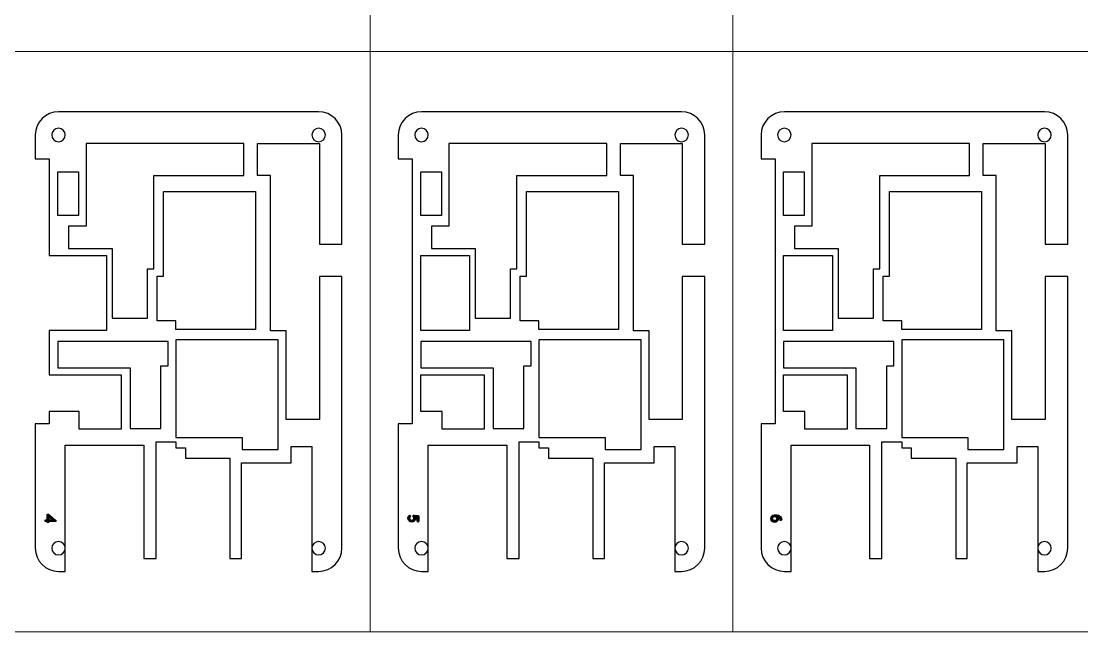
# Model space of a CAD drawing. Header units: millimetres. Extents: x -1309 to 1857, y -1546 to 39.
# Drawn here: x 331.2 to 559.5, y -515.6 to -384.1 of the extents above; entities that cross this region are included whole.
import ezdxf

# ---------------------------------------------------------------- set-up
doc = ezdxf.new("R2010")
doc.units = ezdxf.units.MM
doc.header["$LTSCALE"] = 0.5
doc.layers.get('0').update_dxf_attribs({"lineweight": 18})
doc.layers.add('Layer 1', color=7, linetype='Continuous')

msp = doc.modelspace()

# ---------------------------------------------------------------- hatches: boundary and pattern name
at = {"layer": 'Layer 1'}
h = msp.add_hatch(color=256, dxfattribs=at)
h.dxf.hatch_style = 2
edge = h.paths.add_edge_path()
edge.add_spline(control_points=[(336.71, -491.94), (336.71, -491.94), (336.71, -491.9), (336.71, -491.9), (336.71, -491.9), (336.45, -491.9), (336.45, -491.9), (336.35, -491.9), (336.27, -491.82), (336.27, -491.72), (336.27, -491.61), (336.35, -491.53), (336.45, -491.53), (336.45, -491.53), (336.71, -491.53), (336.71, -491.53), (336.71, -491.53), (336.71, -490.47), (336.71, -490.47), (336.71, -490.47), (336.71, -490.47), (336.71, -490.47), (336.71, -490.47), (336.71, -490.46), (336.71, -490.46), (336.71, -490.42), (336.72, -490.38), (336.75, -490.35), (336.82, -490.26), (336.93, -490.25), (337.01, -490.32), (337.01, -490.32), (338.57, -491.57), (338.57, -491.57), (338.57, -491.57), (338.57, -491.57), (338.58, -491.58), (338.58, -491.58), (338.58, -491.59), (338.59, -491.59), (338.59, -491.6), (338.6, -491.6), (338.6, -491.61), (338.6, -491.61), (338.61, -491.62), (338.61, -491.62), (338.61, -491.63), (338.62, -491.63), (338.62, -491.64), (338.62, -491.64), (338.63, -491.65), (338.63, -491.65), (338.63, -491.66), (338.63, -491.66), (338.64, -491.67), (338.64, -491.68), (338.64, -491.68), (338.64, -491.69), (338.64, -491.69), (338.64, -491.71), (338.64, -491.71), (338.64, -491.71), (338.64, -491.72), (338.64, -491.72), (338.64, -491.72), (338.64, -491.72), (338.64, -491.72), (338.64, -491.72), (338.64, -491.74), (338.64, -491.74), (338.64, -491.75), (338.64, -491.75), (338.64, -491.76), (338.63, -491.76), (338.63, -491.77), (338.63, -491.78), (338.63, -491.78), (338.62, -491.79), (338.62, -491.79), (338.62, -491.8), (338.61, -491.81), (338.61, -491.81), (338.61, -491.82), (338.6, -491.82), (338.6, -491.83), (338.6, -491.83), (338.6, -491.83), (338.6, -491.83), (338.6, -491.84), (338.59, -491.84), (338.59, -491.84), (338.58, -491.85), (338.58, -491.85), (338.58, -491.86), (338.57, -491.86), (338.57, -491.86), (338.56, -491.87), (338.56, -491.87), (338.56, -491.87), (338.55, -491.88), (338.54, -491.88), (338.54, -491.88), (338.53, -491.89), (338.53, -491.89), (338.52, -491.89), (338.51, -491.89), (338.51, -491.89), (338.5, -491.9), (338.5, -491.9), (338.49, -491.9), (338.49, -491.9), (338.48, -491.9), (338.47, -491.9), (338.47, -491.9), (338.46, -491.9), (338.46, -491.9), (338.45, -491.9), (338.45, -491.9), (338.45, -491.9), (337.08, -491.9), (337.08, -491.9), (337.08, -491.9), (337.08, -491.94), (337.08, -491.94), (337.08, -492.04), (337, -492.13), (336.9, -492.13), (336.79, -492.13), (336.71, -492.04), (336.71, -491.94)], knot_values=[0, 0, 0, 0, 1, 1, 1, 2, 2, 2, 3, 3, 3, 4, 4, 4, 5, 5, 5, 6, 6, 6, 7, 7, 7, 8, 8, 8, 9, 9, 9, 10, 10, 10, 11, 11, 11, 12, 12, 12, 13, 13, 13, 14, 14, 14, 15, 15, 15, 16, 16, 16, 17, 17, 17, 18, 18, 18, 19, 19, 19, 20, 20, 20, 21, 21, 21, 22, 22, 22, 23, 23, 23, 24, 24, 24, 25, 25, 25, 26, 26, 26, 27, 27, 27, 28, 28, 28, 29, 29, 29, 30, 30, 30, 31, 31, 31, 32, 32, 32, 33, 33, 33, 34, 34, 34, 35, 35, 35, 36, 36, 36, 37, 37, 37, 38, 38, 38, 39, 39, 39, 40, 40, 40, 41, 41, 41, 42, 42, 42, 43, 43, 43, 43], degree=3, periodic=0)
h.paths.add_polyline_path([(337.08, -491.53), (337.92, -491.53), (337.08, -490.86)])
h = msp.add_hatch(color=256, dxfattribs=at)
h.dxf.hatch_style = 2
edge = h.paths.add_edge_path()
edge.add_spline(control_points=[(414.39, -491.15), (414.39, -490.94), (414.47, -490.72), (414.64, -490.56), (414.71, -490.48), (414.83, -490.48), (414.91, -490.56), (414.99, -490.63), (414.99, -490.75), (414.91, -490.83), (414.82, -490.92), (414.78, -491.03), (414.78, -491.15), (414.78, -491.27), (414.82, -491.39), (414.91, -491.47), (415, -491.56), (415.12, -491.61), (415.23, -491.61), (415.35, -491.61), (415.47, -491.57), (415.56, -491.47), (415.65, -491.39), (415.69, -491.27), (415.69, -491.15), (415.69, -491.04), (415.65, -490.92), (415.56, -490.83), (415.48, -490.75), (415.48, -490.63), (415.56, -490.56), (415.57, -490.54), (415.59, -490.53), (415.6, -490.52), (415.61, -490.52), (415.61, -490.52), (415.61, -490.52), (415.62, -490.52), (415.63, -490.51), (415.63, -490.51), (415.64, -490.51), (415.65, -490.51), (415.65, -490.51), (415.66, -490.51), (415.66, -490.5), (415.66, -490.5), (415.68, -490.5), (415.7, -490.5), (415.72, -490.5), (415.72, -490.5), (416.59, -490.6), (416.59, -490.6), (416.65, -490.61), (416.7, -490.65), (416.73, -490.69), (416.73, -490.7), (416.73, -490.7), (416.74, -490.7), (416.74, -490.71), (416.74, -490.71), (416.74, -490.71), (416.76, -490.74), (416.76, -490.77), (416.76, -490.8), (416.76, -490.8), (416.76, -491.8), (416.76, -491.8), (416.76, -491.91), (416.68, -491.99), (416.57, -491.99), (416.47, -491.99), (416.38, -491.91), (416.38, -491.8), (416.38, -491.8), (416.38, -490.97), (416.38, -490.97), (416.38, -490.97), (416.05, -490.93), (416.05, -490.93), (416.07, -491), (416.08, -491.08), (416.08, -491.15), (416.08, -491.37), (415.99, -491.58), (415.83, -491.75), (415.67, -491.91), (415.45, -491.99), (415.23, -491.99), (415.02, -491.99), (414.8, -491.91), (414.64, -491.75), (414.47, -491.58), (414.39, -491.37), (414.39, -491.15), (414.39, -491.15), (414.39, -491.15), (414.39, -491.15)], knot_values=[0, 0, 0, 0, 1, 1, 1, 2, 2, 2, 3, 3, 3, 4, 4, 4, 5, 5, 5, 6, 6, 6, 7, 7, 7, 8, 8, 8, 9, 9, 9, 10, 10, 10, 11, 11, 11, 12, 12, 12, 13, 13, 13, 14, 14, 14, 15, 15, 15, 16, 16, 16, 17, 17, 17, 18, 18, 18, 19, 19, 19, 20, 20, 20, 21, 21, 21, 22, 22, 22, 23, 23, 23, 24, 24, 24, 25, 25, 25, 26, 26, 26, 27, 27, 27, 28, 28, 28, 29, 29, 29, 30, 30, 30, 31, 31, 31, 32, 32, 32, 32], degree=3, periodic=0)
h = msp.add_hatch(color=256, dxfattribs=at)
h.dxf.hatch_style = 2
edge = h.paths.add_edge_path()
edge.add_spline(control_points=[(493.25, -490.43), (493.26, -490.43), (493.26, -490.43), (493.26, -490.43), (493.33, -490.42), (493.39, -490.42), (493.45, -490.42), (493.68, -490.42), (493.92, -490.45), (494.15, -490.54), (494.37, -490.62), (494.59, -490.76), (494.73, -490.98), (494.82, -491.12), (494.88, -491.29), (494.89, -491.49), (494.89, -491.59), (494.81, -491.67), (494.71, -491.68), (494.6, -491.68), (494.52, -491.6), (494.51, -491.5), (494.51, -491.37), (494.47, -491.27), (494.42, -491.18), (494.36, -491.1), (494.28, -491.02), (494.18, -490.97), (494.15, -490.95), (494.12, -490.94), (494.09, -490.92), (494.13, -491.02), (494.16, -491.13), (494.16, -491.25), (494.16, -491.7), (493.79, -492.07), (493.34, -492.07), (492.89, -492.07), (492.52, -491.7), (492.52, -491.25), (492.52, -490.82), (492.84, -490.47), (493.25, -490.43)], knot_values=[0, 0, 0, 0, 1, 1, 1, 2, 2, 2, 3, 3, 3, 4, 4, 4, 5, 5, 5, 6, 6, 6, 7, 7, 7, 8, 8, 8, 9, 9, 9, 10, 10, 10, 11, 11, 11, 12, 12, 12, 13, 13, 13, 14, 14, 14, 14], degree=3, periodic=0)
edge = h.paths.add_edge_path()
edge.add_spline(control_points=[(493.79, -491.25), (493.79, -491), (493.58, -490.8), (493.34, -490.8), (493.09, -490.8), (492.9, -491), (492.9, -491.25), (492.9, -491.49), (493.09, -491.69), (493.34, -491.69), (493.58, -491.69), (493.79, -491.49), (493.79, -491.25)], knot_values=[0, 0, 0, 0, 1, 1, 1, 2, 2, 2, 3, 3, 3, 4, 4, 4, 4], degree=3, periodic=0)

# ---------------------------------------------------------------- linework, layer by layer
for p, q in [((406.25, 0), (406.25, -515.62)), ((484.38, 0), (484.38, -515.62)), ((0, -390.62), (718.75, -390.62)), ((0, -515.62), (718.75, -515.62))]:
    msp.add_line(p, q)
for p, q in [((379.07, -410.48), (345.11, -410.48)), ((345.11, -410.48), (345.11, -428.27)), ((379.07, -417.38), (379.07, -410.48)), ((457.2, -410.48), (423.24, -410.48)), ((423.24, -410.48), (423.24, -428.27)), ((457.2, -417.38), (457.2, -410.48)), ((535.32, -410.48), (501.36, -410.48)), ((501.36, -410.48), (501.36, -428.27)), ((535.32, -417.38), (535.32, -410.48)), ((339.05, -416.59), (343.48, -416.59)), ((339.05, -426), (339.05, -416.59)), ((343.48, -416.59), (343.48, -426)), ((359.73, -437.47), (359.73, -417.38)), ((359.73, -417.38), (379.07, -417.38)), ((417.17, -416.59), (421.61, -416.59)), ((417.17, -426), (417.17, -416.59)), ((421.61, -416.59), (421.61, -426)), ((437.85, -437.47), (437.85, -417.38)), ((437.85, -417.38), (457.2, -417.38)), ((495.29, -416.59), (499.73, -416.59)), ((495.29, -426), (495.29, -416.59)), ((499.73, -416.59), (499.73, -426)), ((515.98, -437.47), (515.98, -417.38)), ((515.98, -417.38), (535.32, -417.38)), ((361.79, -439.05), (361.79, -420.79)), ((361.79, -420.79), (381.62, -420.79)), ((381.62, -420.79), (381.62, -450.51)), ((439.92, -439.05), (439.92, -420.79)), ((439.92, -420.79), (459.75, -420.79)), ((459.75, -420.79), (459.75, -450.51)), ((518.04, -439.05), (518.04, -420.79)), ((518.04, -420.79), (537.87, -420.79)), ((537.87, -420.79), (537.87, -450.51)), ((343.48, -426), (339.05, -426)), ((421.61, -426), (417.17, -426)), ((499.73, -426), (495.29, -426)), ((345.11, -428.27), (341.35, -428.27)), ((341.35, -428.27), (341.35, -433.08)), ((423.24, -428.27), (419.47, -428.27)), ((419.47, -428.27), (419.47, -433.08)), ((501.36, -428.27), (497.6, -428.27)), ((497.6, -428.27), (497.6, -433.08)), ((341.35, -433.08), (350.74, -433.08)), ((350.74, -433.08), (350.74, -448.06)), ((419.47, -433.08), (428.86, -433.08)), ((428.86, -433.08), (428.86, -448.06)), ((497.6, -433.08), (506.99, -433.08)), ((506.99, -433.08), (506.99, -448.06)), ((417.17, -434.59), (427.67, -434.59)), ((417.17, -450.75), (417.17, -434.59)), ((427.67, -434.59), (427.67, -450.75)), ((495.29, -434.59), (505.8, -434.59)), ((495.29, -450.75), (495.29, -434.59)), ((505.8, -434.59), (505.8, -450.75)), ((358.35, -437.47), (359.73, -437.47)), ((358.35, -448.06), (358.35, -437.47)), ((436.47, -437.47), (437.85, -437.47)), ((436.47, -448.06), (436.47, -437.47)), ((514.6, -437.47), (515.98, -437.47)), ((514.6, -448.06), (514.6, -437.47)), ((360.43, -448.62), (360.43, -439.05)), ((360.43, -439.05), (361.79, -439.05)), ((438.55, -448.62), (438.55, -439.05)), ((438.55, -439.05), (439.92, -439.05)), ((516.68, -448.62), (516.68, -439.05)), ((516.68, -439.05), (518.04, -439.05)), ((350.74, -448.06), (358.35, -448.06)), ((364.46, -448.62), (360.43, -448.62)), ((364.46, -450.51), (364.46, -448.62)), ((428.86, -448.06), (436.47, -448.06)), ((442.59, -448.62), (438.55, -448.62)), ((442.59, -450.51), (442.59, -448.62)), ((506.99, -448.06), (514.6, -448.06)), ((520.71, -448.62), (516.68, -448.62)), ((520.71, -450.51), (520.71, -448.62)), ((381.62, -450.51), (364.46, -450.51)), ((427.67, -450.75), (417.17, -450.75)), ((459.75, -450.51), (442.59, -450.51)), ((505.8, -450.75), (495.29, -450.75)), ((537.87, -450.51), (520.71, -450.51)), ((362.79, -453.13), (339.05, -453.13)), ((339.05, -453.13), (339.05, -458.77)), ((362.79, -458.33), (362.79, -453.13)), ((386.47, -452.74), (364.46, -452.74)), ((364.46, -452.74), (364.46, -473.77)), ((386.47, -476.4), (386.47, -452.74)), ((440.91, -453.13), (417.17, -453.13)), ((417.17, -453.13), (417.17, -458.77)), ((440.91, -458.33), (440.91, -453.13)), ((464.59, -452.74), (442.59, -452.74)), ((442.59, -452.74), (442.59, -473.77)), ((464.59, -476.4), (464.59, -452.74)), ((519.04, -453.13), (495.29, -453.13)), ((495.29, -453.13), (495.29, -458.77)), ((519.04, -458.33), (519.04, -453.13)), ((542.72, -452.74), (520.71, -452.74)), ((520.71, -452.74), (520.71, -473.77)), ((542.72, -476.4), (542.72, -452.74)), ((339.05, -458.77), (354.61, -458.77)), ((354.61, -458.77), (354.61, -471.82)), ((361.22, -458.33), (362.79, -458.33)), ((361.22, -471.82), (361.22, -458.33)), ((417.17, -458.77), (432.74, -458.77)), ((432.74, -458.77), (432.74, -471.82)), ((439.35, -458.33), (440.91, -458.33)), ((439.35, -471.82), (439.35, -458.33)), ((495.29, -458.77), (510.86, -458.77)), ((510.86, -458.77), (510.86, -471.82)), ((517.47, -458.33), (519.04, -458.33)), ((517.47, -471.82), (517.47, -458.33)), ((417.17, -468.21), (417.17, -460.27)), ((417.17, -460.27), (430.83, -460.27)), ((430.83, -460.27), (430.83, -472.02)), ((495.29, -468.21), (495.29, -460.27)), ((495.29, -460.27), (508.96, -460.27)), ((508.96, -460.27), (508.96, -472.02)), ((421.75, -468.21), (417.17, -468.21)), ((421.75, -472.02), (421.75, -468.21)), ((499.88, -468.21), (495.29, -468.21)), ((499.88, -472.02), (499.88, -468.21)), ((354.61, -471.82), (361.22, -471.82)), ((430.83, -472.02), (421.75, -472.02)), ((432.74, -471.82), (439.35, -471.82)), ((508.96, -472.02), (499.88, -472.02)), ((510.86, -471.82), (517.47, -471.82)), ((364.46, -473.77), (378.72, -473.77)), ((378.72, -473.77), (378.72, -476.4)), ((442.59, -473.77), (456.85, -473.77)), ((456.85, -473.77), (456.85, -476.4)), ((520.71, -473.77), (534.97, -473.77)), ((534.97, -473.77), (534.97, -476.4)), ((378.72, -476.4), (386.47, -476.4)), ((456.85, -476.4), (464.59, -476.4)), ((534.97, -476.4), (542.72, -476.4)), ((337.92, -491.53), (337.08, -490.86)), ((337.08, -490.86), (337.08, -491.53)), ((337.08, -491.53), (337.92, -491.53))]:
    msp.add_line(p, q, dxfattribs=at)
for points in [[(339.19, -403.63), (336.44, -403.63), (334.19, -405.88), (334.19, -408.63)], [(395.19, -403.63), (395.19, -403.63), (339.19, -403.63), (339.19, -403.63)], [(400.18, -408.63), (400.18, -405.88), (397.94, -403.63), (395.19, -403.63)], [(417.32, -403.63), (414.57, -403.63), (412.32, -405.88), (412.32, -408.63)], [(473.32, -403.63), (473.32, -403.63), (417.32, -403.63), (417.32, -403.63)], [(478.31, -408.63), (478.31, -405.88), (476.07, -403.63), (473.32, -403.63)], [(495.44, -403.63), (492.69, -403.63), (490.44, -405.88), (490.44, -408.63)], [(551.44, -403.63), (551.44, -403.63), (495.44, -403.63), (495.44, -403.63)], [(556.43, -408.63), (556.43, -405.88), (554.19, -403.63), (551.44, -403.63)], [(334.19, -408.63), (334.19, -408.63), (334.19, -413.8), (334.19, -413.8)], [(400.18, -432.12), (400.18, -432.12), (400.18, -408.63), (400.18, -408.63)], [(412.32, -408.63), (412.32, -408.63), (412.32, -413.8), (412.32, -413.8)], [(478.31, -432.12), (478.31, -432.12), (478.31, -408.63), (478.31, -408.63)], [(490.44, -408.63), (490.44, -408.63), (490.44, -413.79), (490.44, -413.79)], [(556.43, -432.12), (556.43, -432.12), (556.43, -408.63), (556.43, -408.63)], [(382.01, -417.38), (382.01, -417.38), (382.01, -410.48), (382.01, -410.48)], [(382.01, -410.48), (382.01, -410.48), (395.34, -410.48), (395.34, -410.48)], [(395.34, -410.48), (395.34, -410.48), (395.34, -432.12), (395.34, -432.12)], [(460.14, -417.38), (460.14, -417.38), (460.14, -410.48), (460.14, -410.48)], [(460.14, -410.48), (460.14, -410.48), (473.46, -410.48), (473.46, -410.48)], [(473.46, -410.48), (473.46, -410.48), (473.46, -432.12), (473.46, -432.12)], [(538.26, -417.38), (538.26, -417.38), (538.26, -410.48), (538.26, -410.48)], [(538.26, -410.48), (538.26, -410.48), (551.59, -410.48), (551.59, -410.48)], [(551.59, -410.48), (551.59, -410.48), (551.59, -432.12), (551.59, -432.12)], [(334.19, -413.8), (334.19, -413.8), (337.2, -413.8), (337.2, -413.8)], [(337.2, -413.8), (337.2, -413.8), (337.2, -434.59), (337.2, -434.59)], [(412.32, -413.8), (412.32, -413.8), (415.32, -413.8), (415.32, -413.8)], [(415.32, -413.8), (415.32, -413.8), (415.32, -470.82), (415.32, -470.82)], [(490.44, -413.79), (490.44, -413.79), (493.45, -413.8), (493.45, -413.8)], [(493.45, -413.8), (493.45, -413.8), (493.45, -470.82), (493.45, -470.82)], [(384.8, -417.38), (384.8, -417.38), (382.01, -417.38), (382.01, -417.38)], [(384.8, -450.81), (384.8, -450.81), (384.8, -417.38), (384.8, -417.38)], [(462.93, -417.38), (462.93, -417.38), (460.14, -417.38), (460.14, -417.38)], [(462.93, -450.81), (462.93, -450.81), (462.93, -417.38), (462.93, -417.38)], [(541.05, -417.38), (541.05, -417.38), (538.26, -417.38), (538.26, -417.38)], [(541.05, -450.81), (541.05, -450.81), (541.05, -417.38), (541.05, -417.38)], [(395.34, -432.12), (395.34, -432.12), (400.18, -432.12), (400.18, -432.12)], [(473.46, -432.12), (473.46, -432.12), (478.31, -432.12), (478.31, -432.12)], [(551.59, -432.12), (551.59, -432.12), (556.43, -432.12), (556.43, -432.12)], [(337.2, -434.59), (337.2, -434.59), (349.55, -434.59), (349.55, -434.59)], [(349.55, -434.59), (349.55, -434.59), (349.55, -450.75), (349.55, -450.75)], [(400.18, -439.12), (400.18, -439.12), (395.34, -439.12), (395.34, -439.12)], [(395.34, -439.12), (395.34, -439.12), (395.34, -469.91), (395.34, -469.91)], [(400.18, -497.63), (400.18, -497.63), (400.18, -439.12), (400.18, -439.12)], [(478.31, -439.12), (478.31, -439.12), (473.46, -439.12), (473.46, -439.12)], [(473.46, -439.12), (473.46, -439.12), (473.46, -469.91), (473.46, -469.91)], [(478.31, -497.63), (478.31, -497.63), (478.31, -439.12), (478.31, -439.12)], [(556.43, -439.12), (556.43, -439.12), (551.59, -439.12), (551.59, -439.12)], [(551.59, -439.12), (551.59, -439.12), (551.59, -469.91), (551.59, -469.91)], [(556.43, -497.63), (556.43, -497.63), (556.43, -439.12), (556.43, -439.12)], [(349.55, -450.75), (349.55, -450.75), (337.2, -450.75), (337.2, -450.75)], [(337.2, -450.75), (337.2, -450.75), (337.2, -460.27), (337.2, -460.27)], [(388.18, -450.81), (388.18, -450.81), (384.8, -450.81), (384.8, -450.81)], [(388.18, -469.91), (388.18, -469.91), (388.18, -450.81), (388.18, -450.81)], [(466.31, -450.81), (466.31, -450.81), (462.93, -450.81), (462.93, -450.81)], [(466.31, -469.91), (466.31, -469.91), (466.31, -450.81), (466.31, -450.81)], [(544.43, -450.81), (544.43, -450.81), (541.05, -450.81), (541.05, -450.81)], [(544.43, -469.91), (544.43, -469.91), (544.43, -450.81), (544.43, -450.81)], [(337.2, -460.27), (337.2, -460.27), (352.71, -460.27), (352.71, -460.27)], [(352.71, -460.27), (352.71, -460.27), (352.71, -472.02), (352.71, -472.02)], [(343.63, -468.21), (343.63, -468.21), (337.2, -468.21), (337.2, -468.21)], [(337.2, -468.21), (337.2, -468.21), (337.2, -470.82), (337.2, -470.82)], [(343.63, -472.02), (343.63, -472.02), (343.63, -468.21), (343.63, -468.21)], [(395.34, -469.91), (395.34, -469.91), (388.18, -469.91), (388.18, -469.91)], [(473.46, -469.91), (473.46, -469.91), (466.31, -469.91), (466.31, -469.91)], [(551.59, -469.91), (551.59, -469.91), (544.43, -469.91), (544.43, -469.91)], [(337.2, -470.82), (337.2, -470.82), (334.19, -470.82), (334.19, -470.82)], [(334.19, -470.82), (334.19, -470.82), (334.19, -497.63), (334.19, -497.63)], [(352.71, -472.02), (352.71, -472.02), (343.63, -472.02), (343.63, -472.02)], [(415.32, -470.82), (415.32, -470.82), (412.32, -470.82), (412.32, -470.82)], [(412.32, -470.82), (412.32, -470.82), (412.32, -497.63), (412.32, -497.63)], [(493.45, -470.82), (493.45, -470.82), (490.44, -470.82), (490.44, -470.82)], [(490.44, -470.82), (490.44, -470.82), (490.44, -497.63), (490.44, -497.63)], [(360.2, -499.81), (360.2, -499.81), (360.2, -474.71), (360.2, -474.71)], [(360.2, -474.71), (360.2, -474.71), (364.46, -474.71), (364.46, -474.71)], [(364.46, -474.71), (364.46, -474.71), (364.46, -475.98), (364.46, -475.98)], [(438.32, -499.81), (438.32, -499.81), (438.32, -474.71), (438.32, -474.71)], [(438.32, -474.71), (438.32, -474.71), (442.59, -474.71), (442.59, -474.71)], [(442.59, -474.71), (442.59, -474.71), (442.59, -475.98), (442.59, -475.98)], [(516.44, -499.81), (516.44, -499.81), (516.44, -474.71), (516.44, -474.71)], [(516.44, -474.71), (516.44, -474.71), (520.71, -474.71), (520.71, -474.71)], [(520.71, -474.71), (520.71, -474.71), (520.71, -475.98), (520.71, -475.98)], [(340.64, -502.63), (340.64, -502.63), (340.64, -475.42), (340.64, -475.42)], [(340.64, -475.42), (340.64, -475.42), (357.55, -475.42), (357.55, -475.42)], [(357.55, -475.42), (357.55, -475.42), (357.55, -499.81), (357.55, -499.81)], [(364.46, -475.98), (364.46, -475.98), (366.51, -475.98), (366.51, -475.98)], [(366.51, -475.98), (366.51, -475.98), (366.51, -478.24), (366.51, -478.24)], [(389.28, -479.24), (389.28, -479.24), (389.28, -475.7), (389.28, -475.7)], [(389.28, -475.7), (389.28, -475.7), (393.74, -475.7), (393.74, -475.7)], [(393.74, -475.7), (393.74, -475.7), (393.75, -502.63), (393.75, -502.63)], [(418.76, -502.63), (418.76, -502.63), (418.76, -475.42), (418.76, -475.42)], [(418.76, -475.42), (418.76, -475.42), (435.68, -475.42), (435.68, -475.42)], [(435.68, -475.42), (435.68, -475.42), (435.68, -499.81), (435.68, -499.81)], [(442.59, -475.98), (442.59, -475.98), (444.64, -475.98), (444.64, -475.98)], [(444.64, -475.98), (444.64, -475.98), (444.64, -478.24), (444.64, -478.24)], [(467.4, -479.24), (467.4, -479.24), (467.4, -475.7), (467.4, -475.7)], [(467.4, -475.7), (467.4, -475.7), (471.87, -475.7), (471.87, -475.7)], [(471.87, -475.7), (471.87, -475.7), (471.87, -502.63), (471.87, -502.63)], [(496.89, -502.63), (496.89, -502.63), (496.89, -475.42), (496.89, -475.42)], [(496.89, -475.42), (496.89, -475.42), (513.8, -475.42), (513.8, -475.42)], [(513.8, -475.42), (513.8, -475.42), (513.8, -499.81), (513.8, -499.81)], [(520.71, -475.98), (520.71, -475.98), (522.76, -475.98), (522.76, -475.98)], [(522.76, -475.98), (522.76, -475.98), (522.76, -478.24), (522.76, -478.24)], [(545.53, -479.24), (545.53, -479.24), (545.53, -475.7), (545.53, -475.7)], [(545.53, -475.7), (545.53, -475.7), (549.99, -475.7), (549.99, -475.7)], [(549.99, -475.7), (549.99, -475.7), (550, -502.63), (550, -502.63)], [(366.51, -478.24), (366.51, -478.24), (376.07, -478.24), (376.07, -478.24)], [(376.07, -478.24), (376.07, -478.24), (376.07, -499.81), (376.07, -499.81)], [(378.57, -499.81), (378.57, -499.81), (378.57, -479.24), (378.57, -479.24)], [(378.57, -479.24), (378.57, -479.24), (389.28, -479.24), (389.28, -479.24)], [(444.64, -478.24), (444.64, -478.24), (454.19, -478.24), (454.19, -478.24)], [(454.19, -478.24), (454.19, -478.24), (454.19, -499.81), (454.19, -499.81)], [(456.7, -499.81), (456.7, -499.81), (456.7, -479.24), (456.7, -479.24)], [(456.7, -479.24), (456.7, -479.24), (467.4, -479.24), (467.4, -479.24)], [(522.76, -478.24), (522.76, -478.24), (532.32, -478.24), (532.32, -478.24)], [(532.32, -478.24), (532.32, -478.24), (532.32, -499.81), (532.32, -499.81)], [(534.82, -499.81), (534.82, -499.81), (534.82, -479.24), (534.82, -479.24)], [(534.82, -479.24), (534.82, -479.24), (545.53, -479.24), (545.53, -479.24)], [(336.71, -490.46), (336.71, -490.42), (336.72, -490.38), (336.75, -490.35)], [(336.71, -490.47), (336.71, -490.47), (336.71, -490.46), (336.71, -490.46)], [(336.71, -491.53), (336.71, -491.53), (336.71, -490.47), (336.71, -490.47)], [(336.71, -490.47), (336.71, -490.47), (336.71, -490.47), (336.71, -490.47)], [(336.75, -490.35), (336.82, -490.26), (336.93, -490.25), (337.01, -490.32)], [(337.01, -490.32), (337.01, -490.32), (338.57, -491.57), (338.57, -491.57)], [(414.39, -491.15), (414.39, -490.94), (414.47, -490.72), (414.64, -490.56)], [(414.64, -490.56), (414.71, -490.48), (414.83, -490.48), (414.91, -490.56)], [(414.91, -490.56), (414.99, -490.63), (414.99, -490.75), (414.91, -490.83)], [(415.56, -490.83), (415.48, -490.75), (415.48, -490.63), (415.56, -490.56)], [(415.56, -490.56), (415.57, -490.54), (415.59, -490.53), (415.6, -490.52)], [(415.6, -490.52), (415.61, -490.52), (415.61, -490.52), (415.61, -490.52)], [(415.61, -490.52), (415.62, -490.52), (415.63, -490.51), (415.63, -490.51)], [(415.66, -490.5), (415.68, -490.5), (415.7, -490.5), (415.72, -490.5)], [(415.72, -490.5), (415.72, -490.5), (416.59, -490.6), (416.59, -490.6)], [(416.59, -490.6), (416.65, -490.61), (416.7, -490.65), (416.73, -490.69)], [(416.73, -490.69), (416.73, -490.7), (416.73, -490.7), (416.74, -490.7)], [(416.74, -490.7), (416.74, -490.71), (416.74, -490.71), (416.74, -490.71)], [(416.74, -490.71), (416.76, -490.74), (416.76, -490.77), (416.76, -490.8)], [(416.76, -490.8), (416.76, -490.8), (416.76, -491.8), (416.76, -491.8)], [(493.25, -490.43), (493.26, -490.43), (493.26, -490.43), (493.26, -490.43)], [(494.15, -490.54), (494.37, -490.62), (494.59, -490.76), (494.73, -490.98)], [(336.45, -491.53), (336.45, -491.53), (336.71, -491.53), (336.71, -491.53)], [(336.71, -491.9), (336.71, -491.9), (336.45, -491.9), (336.45, -491.9)], [(336.71, -491.94), (336.71, -491.94), (336.71, -491.9), (336.71, -491.9)], [(338.45, -491.9), (338.45, -491.9), (337.08, -491.9), (337.08, -491.9)], [(337.08, -491.9), (337.08, -491.9), (337.08, -491.94), (337.08, -491.94)], [(338.46, -491.9), (338.46, -491.9), (338.45, -491.9), (338.45, -491.9)], [(338.51, -491.89), (338.51, -491.89), (338.5, -491.9), (338.5, -491.9)], [(338.53, -491.89), (338.53, -491.89), (338.52, -491.89), (338.51, -491.89)], [(338.55, -491.88), (338.54, -491.88), (338.54, -491.88), (338.53, -491.89)], [(338.56, -491.87), (338.56, -491.87), (338.56, -491.87), (338.55, -491.88)], [(338.58, -491.86), (338.57, -491.86), (338.57, -491.86), (338.56, -491.87)], [(338.57, -491.57), (338.57, -491.57), (338.57, -491.57), (338.58, -491.58)], [(338.58, -491.58), (338.58, -491.58), (338.58, -491.59), (338.59, -491.59)], [(338.59, -491.84), (338.58, -491.85), (338.58, -491.85), (338.58, -491.86)], [(338.59, -491.59), (338.59, -491.6), (338.6, -491.6), (338.6, -491.61)], [(338.6, -491.83), (338.6, -491.84), (338.59, -491.84), (338.59, -491.84)], [(338.6, -491.61), (338.6, -491.61), (338.61, -491.62), (338.61, -491.62)], [(338.61, -491.81), (338.61, -491.82), (338.6, -491.82), (338.6, -491.83)], [(338.6, -491.83), (338.6, -491.83), (338.6, -491.83), (338.6, -491.83)], [(338.61, -491.62), (338.61, -491.63), (338.62, -491.63), (338.62, -491.64)], [(338.62, -491.79), (338.62, -491.8), (338.61, -491.81), (338.61, -491.81)], [(338.62, -491.64), (338.62, -491.64), (338.63, -491.65), (338.63, -491.65)], [(338.63, -491.78), (338.63, -491.78), (338.62, -491.79), (338.62, -491.79)], [(338.63, -491.65), (338.63, -491.66), (338.63, -491.66), (338.64, -491.67)], [(338.64, -491.76), (338.63, -491.76), (338.63, -491.77), (338.63, -491.78)], [(338.64, -491.67), (338.64, -491.68), (338.64, -491.68), (338.64, -491.69)], [(338.64, -491.69), (338.64, -491.69), (338.64, -491.71), (338.64, -491.71)], [(338.64, -491.71), (338.64, -491.71), (338.64, -491.72), (338.64, -491.72)], [(338.64, -491.72), (338.64, -491.72), (338.64, -491.72), (338.64, -491.72)], [(338.64, -491.72), (338.64, -491.72), (338.64, -491.74), (338.64, -491.74)], [(338.64, -491.74), (338.64, -491.75), (338.64, -491.75), (338.64, -491.76)], [(414.64, -491.75), (414.47, -491.58), (414.39, -491.37), (414.39, -491.15)], [(414.39, -491.15), (414.39, -491.15), (414.39, -491.15), (414.39, -491.15)], [(416.38, -490.97), (416.38, -490.97), (416.05, -490.93), (416.05, -490.93)], [(416.38, -491.8), (416.38, -491.8), (416.38, -490.97), (416.38, -490.97)], [(494.18, -490.97), (494.15, -490.95), (494.12, -490.94), (494.09, -490.92)], [(494.42, -491.18), (494.36, -491.1), (494.28, -491.02), (494.18, -490.97)], [(494.51, -491.5), (494.51, -491.37), (494.47, -491.27), (494.42, -491.18)], [(494.71, -491.68), (494.6, -491.68), (494.52, -491.6), (494.51, -491.5)], [(494.89, -491.49), (494.89, -491.59), (494.81, -491.67), (494.71, -491.68)], [(494.73, -490.98), (494.82, -491.12), (494.88, -491.29), (494.89, -491.49)], [(334.19, -497.63), (334.19, -500.38), (336.44, -502.63), (339.19, -502.63)], [(395.19, -502.63), (397.94, -502.63), (400.18, -500.38), (400.18, -497.63)], [(412.32, -497.63), (412.32, -500.38), (414.57, -502.63), (417.32, -502.63)], [(473.32, -502.63), (476.07, -502.63), (478.31, -500.38), (478.31, -497.63)], [(490.44, -497.63), (490.44, -500.38), (492.69, -502.63), (495.44, -502.63)], [(551.44, -502.63), (554.19, -502.63), (556.43, -500.38), (556.43, -497.63)], [(357.55, -499.81), (357.55, -499.81), (360.2, -499.81), (360.2, -499.81)], [(376.07, -499.81), (376.07, -499.81), (378.57, -499.81), (378.57, -499.81)], [(435.68, -499.81), (435.68, -499.81), (438.32, -499.81), (438.32, -499.81)], [(454.19, -499.81), (454.19, -499.81), (456.7, -499.81), (456.7, -499.81)], [(513.8, -499.81), (513.8, -499.81), (516.44, -499.81), (516.44, -499.81)], [(532.32, -499.81), (532.32, -499.81), (534.82, -499.81), (534.82, -499.81)], [(339.19, -502.63), (339.19, -502.63), (340.64, -502.63), (340.64, -502.63)], [(393.75, -502.63), (393.75, -502.63), (395.19, -502.63), (395.19, -502.63)], [(417.32, -502.63), (417.32, -502.63), (418.76, -502.63), (418.76, -502.63)], [(471.87, -502.63), (471.87, -502.63), (473.32, -502.63), (473.32, -502.63)], [(495.44, -502.63), (495.44, -502.63), (496.89, -502.63), (496.89, -502.63)], [(550, -502.63), (550, -502.63), (551.44, -502.63), (551.44, -502.63)]]:
    msp.add_open_spline(points, degree=3, dxfattribs=at)
for points, knots in [([(337.74, -408.63), (337.74, -407.83), (338.39, -407.18), (339.19, -407.18), (339.99, -407.18), (340.64, -407.83), (340.64, -408.63), (340.64, -409.43), (339.99, -410.08), (339.19, -410.08), (338.39, -410.08), (337.74, -409.43), (337.74, -408.63)], [0, 0, 0, 0, 1, 1, 1, 2, 2, 2, 3, 3, 3, 4, 4, 4, 4]), ([(396.64, -408.63), (396.64, -409.43), (395.99, -410.08), (395.19, -410.08), (394.39, -410.08), (393.74, -409.43), (393.74, -408.63), (393.74, -407.83), (394.39, -407.18), (395.19, -407.18), (395.99, -407.18), (396.64, -407.83), (396.64, -408.63)], [0, 0, 0, 0, 1, 1, 1, 2, 2, 2, 3, 3, 3, 4, 4, 4, 4]), ([(415.87, -408.63), (415.87, -407.83), (416.52, -407.18), (417.32, -407.18), (418.12, -407.18), (418.77, -407.83), (418.77, -408.63), (418.77, -409.43), (418.12, -410.08), (417.32, -410.08), (416.51, -410.08), (415.87, -409.43), (415.87, -408.63)], [0, 0, 0, 0, 1, 1, 1, 2, 2, 2, 3, 3, 3, 4, 4, 4, 4]), ([(474.77, -408.63), (474.77, -409.43), (474.12, -410.08), (473.32, -410.08), (472.52, -410.08), (471.87, -409.43), (471.87, -408.63), (471.87, -407.83), (472.52, -407.18), (473.32, -407.18), (474.12, -407.18), (474.77, -407.83), (474.77, -408.63)], [0, 0, 0, 0, 1, 1, 1, 2, 2, 2, 3, 3, 3, 4, 4, 4, 4]), ([(493.99, -408.63), (493.99, -407.83), (494.64, -407.18), (495.44, -407.18), (496.24, -407.18), (496.89, -407.83), (496.89, -408.63), (496.89, -409.43), (496.24, -410.08), (495.44, -410.08), (494.64, -410.08), (493.99, -409.43), (493.99, -408.63)], [0, 0, 0, 0, 1, 1, 1, 2, 2, 2, 3, 3, 3, 4, 4, 4, 4]), ([(552.89, -408.63), (552.89, -409.43), (552.24, -410.08), (551.44, -410.08), (550.64, -410.08), (549.99, -409.43), (549.99, -408.63), (549.99, -407.83), (550.64, -407.18), (551.44, -407.18), (552.24, -407.18), (552.89, -407.83), (552.89, -408.63)], [0, 0, 0, 0, 1, 1, 1, 2, 2, 2, 3, 3, 3, 4, 4, 4, 4]), ([(414.91, -490.83), (414.82, -490.92), (414.78, -491.03), (414.78, -491.15), (414.78, -491.27), (414.82, -491.39), (414.91, -491.47)], [3, 3, 3, 3, 4, 4, 4, 5, 5, 5, 5]), ([(415.56, -491.47), (415.65, -491.39), (415.69, -491.27), (415.69, -491.15), (415.69, -491.04), (415.65, -490.92), (415.56, -490.83)], [7, 7, 7, 7, 8, 8, 8, 9, 9, 9, 9]), ([(415.63, -490.51), (415.64, -490.51), (415.65, -490.51), (415.65, -490.51), (415.66, -490.51), (415.66, -490.5), (415.66, -490.5)], [13, 13, 13, 13, 14, 14, 14, 15, 15, 15, 15]), ([(494.09, -490.92), (494.13, -491.02), (494.16, -491.13), (494.16, -491.25), (494.16, -491.7), (493.79, -492.07), (493.34, -492.07), (492.89, -492.07), (492.52, -491.7), (492.52, -491.25), (492.52, -490.82), (492.84, -490.47), (493.25, -490.43)], [10, 10, 10, 10, 11, 11, 11, 12, 12, 12, 13, 13, 13, 14, 14, 14, 14]), ([(493.79, -491.25), (493.79, -491), (493.58, -490.8), (493.34, -490.8), (493.09, -490.8), (492.9, -491), (492.9, -491.25), (492.9, -491.49), (493.09, -491.69), (493.34, -491.69), (493.58, -491.69), (493.79, -491.49), (493.79, -491.25)], [0, 0, 0, 0, 1, 1, 1, 2, 2, 2, 3, 3, 3, 4, 4, 4, 4]), ([(493.26, -490.43), (493.33, -490.42), (493.39, -490.42), (493.45, -490.42), (493.68, -490.42), (493.92, -490.45), (494.15, -490.54)], [1, 1, 1, 1, 2, 2, 2, 3, 3, 3, 3]), ([(336.45, -491.9), (336.35, -491.9), (336.27, -491.82), (336.27, -491.72), (336.27, -491.61), (336.35, -491.53), (336.45, -491.53)], [2, 2, 2, 2, 3, 3, 3, 4, 4, 4, 4]), ([(337.08, -491.94), (337.08, -492.04), (337, -492.13), (336.9, -492.13), (336.79, -492.13), (336.71, -492.04), (336.71, -491.94)], [41, 41, 41, 41, 42, 42, 42, 43, 43, 43, 43]), ([(338.5, -491.9), (338.49, -491.9), (338.49, -491.9), (338.48, -491.9), (338.47, -491.9), (338.47, -491.9), (338.46, -491.9)], [36, 36, 36, 36, 37, 37, 37, 38, 38, 38, 38]), ([(415.83, -491.75), (415.67, -491.91), (415.45, -491.99), (415.23, -491.99), (415.02, -491.99), (414.8, -491.91), (414.64, -491.75)], [28, 28, 28, 28, 29, 29, 29, 30, 30, 30, 30]), ([(414.91, -491.47), (415, -491.56), (415.12, -491.61), (415.23, -491.61), (415.35, -491.61), (415.47, -491.57), (415.56, -491.47)], [5, 5, 5, 5, 6, 6, 6, 7, 7, 7, 7]), ([(416.05, -490.93), (416.07, -491), (416.08, -491.08), (416.08, -491.15), (416.08, -491.37), (415.99, -491.58), (415.83, -491.75)], [26, 26, 26, 26, 27, 27, 27, 28, 28, 28, 28]), ([(416.76, -491.8), (416.76, -491.91), (416.68, -491.99), (416.57, -491.99), (416.47, -491.99), (416.38, -491.91), (416.38, -491.8)], [22, 22, 22, 22, 23, 23, 23, 24, 24, 24, 24]), ([(340.64, -497.63), (340.64, -498.43), (339.99, -499.08), (339.19, -499.08), (338.39, -499.08), (337.74, -498.43), (337.74, -497.63), (337.74, -496.83), (338.39, -496.18), (339.19, -496.18), (339.99, -496.18), (340.64, -496.83), (340.64, -497.63)], [0, 0, 0, 0, 1, 1, 1, 2, 2, 2, 3, 3, 3, 4, 4, 4, 4]), ([(396.64, -497.63), (396.64, -498.43), (395.99, -499.08), (395.19, -499.08), (394.39, -499.08), (393.74, -498.43), (393.74, -497.63), (393.74, -496.83), (394.39, -496.18), (395.19, -496.18), (395.99, -496.18), (396.64, -496.83), (396.64, -497.63)], [0, 0, 0, 0, 1, 1, 1, 2, 2, 2, 3, 3, 3, 4, 4, 4, 4]), ([(418.77, -497.63), (418.77, -498.43), (418.12, -499.08), (417.32, -499.08), (416.51, -499.08), (415.87, -498.43), (415.87, -497.63), (415.87, -496.83), (416.52, -496.18), (417.32, -496.18), (418.12, -496.18), (418.77, -496.83), (418.77, -497.63)], [0, 0, 0, 0, 1, 1, 1, 2, 2, 2, 3, 3, 3, 4, 4, 4, 4]), ([(474.77, -497.63), (474.77, -498.43), (474.12, -499.08), (473.32, -499.08), (472.52, -499.08), (471.87, -498.43), (471.87, -497.63), (471.87, -496.83), (472.52, -496.18), (473.32, -496.18), (474.12, -496.18), (474.77, -496.83), (474.77, -497.63)], [0, 0, 0, 0, 1, 1, 1, 2, 2, 2, 3, 3, 3, 4, 4, 4, 4]), ([(496.89, -497.63), (496.89, -498.43), (496.24, -499.08), (495.44, -499.08), (494.64, -499.08), (493.99, -498.43), (493.99, -497.63), (493.99, -496.83), (494.64, -496.18), (495.44, -496.18), (496.24, -496.18), (496.89, -496.83), (496.89, -497.63)], [0, 0, 0, 0, 1, 1, 1, 2, 2, 2, 3, 3, 3, 4, 4, 4, 4]), ([(552.89, -497.63), (552.89, -498.43), (552.24, -499.08), (551.44, -499.08), (550.64, -499.08), (549.99, -498.43), (549.99, -497.63), (549.99, -496.83), (550.64, -496.18), (551.44, -496.18), (552.24, -496.18), (552.89, -496.83), (552.89, -497.63)], [0, 0, 0, 0, 1, 1, 1, 2, 2, 2, 3, 3, 3, 4, 4, 4, 4])]:
    msp.add_open_spline(points, degree=3, knots=knots, dxfattribs=at)

doc.saveas('drawing.dxf')
